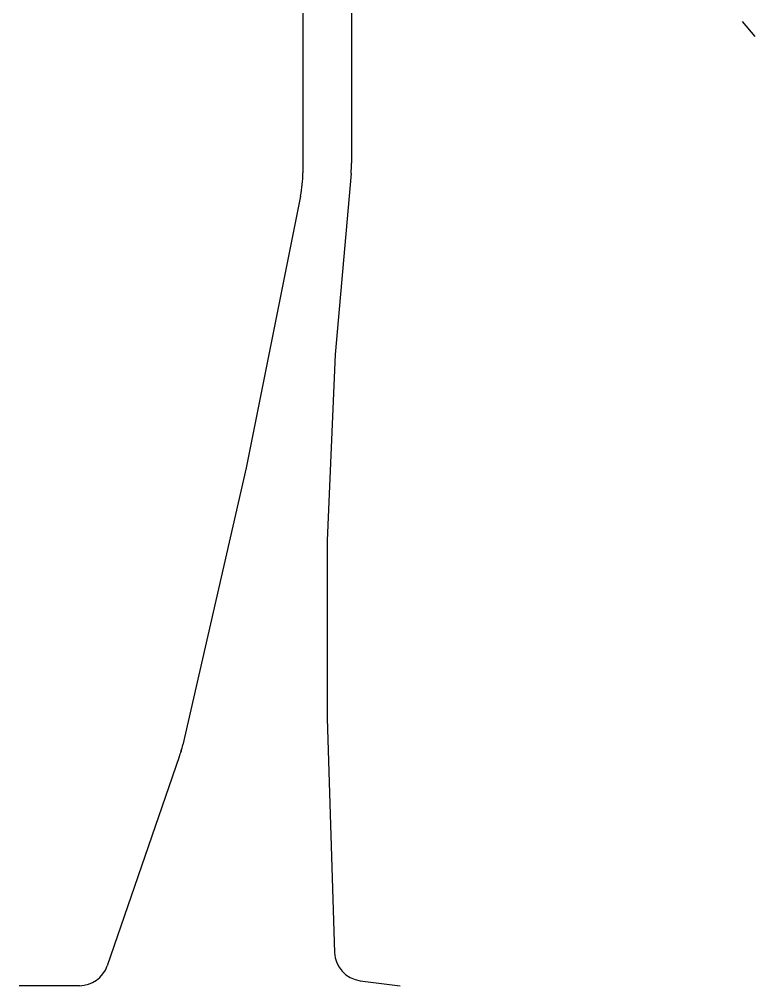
# Model space of a CAD drawing. Extents: x 131.23 to 135.31, y 388.61 to 393.37.
# Drawn here: x 132.402 to 133.673, y 388.612 to 390.283 of the extents above; entities that cross this region are included whole.
import ezdxf

# ---------------------------------------------------------------- set-up
doc = ezdxf.new("R2010")
doc.units = 0
doc.header["$LTSCALE"] = 0.01
doc.header["$MEASUREMENT"] = 0
doc.layers.get('0').update_dxf_attribs({"linetype": 'CONTINUOUS'})

msp = doc.modelspace()

# ---------------------------------------------------------------- linework, layer by layer
for p, q in [((132.8923, 390.3839), (132.8923, 390.0174)), ((132.9763, 390.3409), (132.9763, 390.034)), ((133.6515, 390.2792), (133.6731, 390.2533)), ((132.9755, 390.0164), (132.9483, 389.7034)), ((132.8883, 389.9774), (132.7943, 389.5075)), ((132.9483, 389.7034), (132.9343, 389.3816)), ((132.7943, 389.5075), (132.6847, 389.0285)), ((132.9343, 389.3816), (132.9343, 389.0738)), ((132.9343, 389.0738), (132.9469, 388.6696)), ((132.6787, 389.0075), (132.5541, 388.6464)), ((132.9915, 388.6207), (133.0603, 388.6121)), ((132.506, 388.6121), (132.4022, 388.6121))]:
    msp.add_line(p, q)
for centre, radius, start, end in [((132.7728, 390.034), 0.2035, 355.0269, 0), ((132.6888, 390.0174), 0.2035, 348.6811, 0), ((132.4863, 389.0739), 0.2035, 340.9607, 347.115), ((132.6333, 389.0319), 0.0509, 340.9607, 347.115), ((132.9978, 388.6712), 0.0509, 181.7911, 262.8813), ((132.506, 388.663), 0.0509, 270, 340.9607)]:
    msp.add_arc(centre, radius, start, end)

doc.saveas('drawing.dxf')
